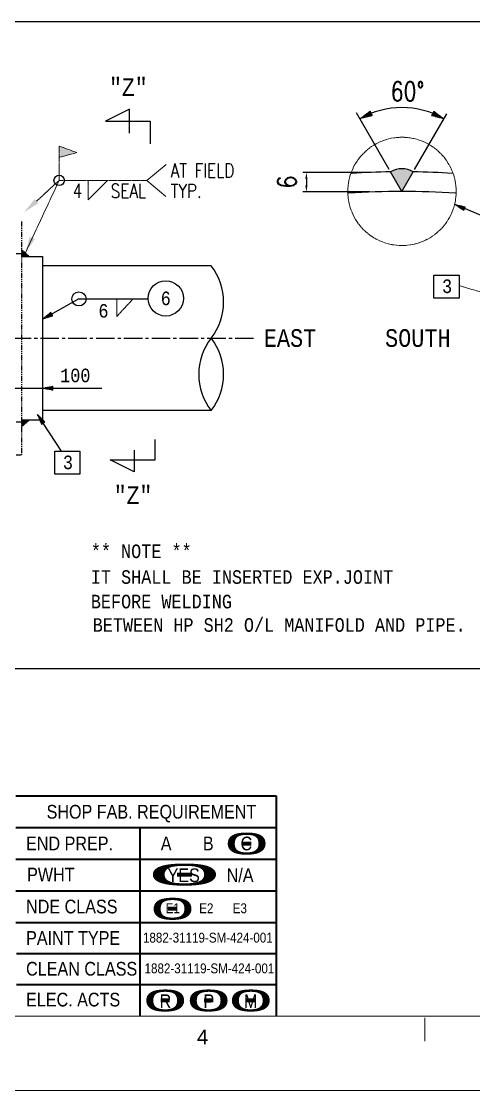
# Model space of a CAD drawing. Header units: inches. Extents: x 1155 to 1996, y 2 to 596.
# Drawn here: x 1579.2 to 1689, y 1.6 to 261.5 of the extents above; entities that cross this region are included whole.
import ezdxf
from ezdxf.enums import TextEntityAlignment as Align

# ---------------------------------------------------------------- set-up
doc = ezdxf.new("R2010")
doc.units = ezdxf.units.IN
doc.header["$MEASUREMENT"] = 0
for name, pattern in [('CENTER2', [1.125, 0.75, -0.125, 0.125, -0.125]), ('PHANTOM', [2.5, 1.25, -0.25, 0.25, -0.25, 0.25, -0.25]), ('Solid', [1, 1, 0])]:
    doc.linetypes.add(name, pattern=pattern)
for name, color, linetype in [('1', 7, 'Continuous'), ('2', 2, 'Continuous'), ('3', 7, 'Continuous'), ('4', 7, 'Continuous'), ('6', 6, 'PHANTOM'), ('BG 0 -1', 7, 'Continuous'), ('BG BG BG BG TITLETEXT', 7, 'Continuous'), ('BG BG BG Default', 7, 'Continuous'), ('DIM-LINES', 7, 'Continuous'), ('ISO-TEXT', 7, 'Continuous')]:
    doc.layers.add(name, color=color, linetype=linetype)
for name, color, linetype, lineweight in [('cloudMark', 1, 'Solid', 13), ('dimension', 2, 'Solid', 13), ('message', 2, 'Solid', 13), ('spoolIsoText', 2, 'Solid', 30), ('weldDimension', 2, 'Solid', 13), ('weldLabel', 2, 'Solid', 13)]:
    doc.layers.add(name, color=color, linetype=linetype, lineweight=lineweight)
doc.styles.add('Arial', font='arial.ttf')
doc.styles.add('fixedText', font='MONOTXT8.shx', dxfattribs={"width": 0.85})
doc.styles.add('MONOTXT', font='MONOTXT.shx', dxfattribs={"width": 0.8})
doc.styles.add('ROMAN S', font='romans.shx', dxfattribs={"width": 0.8, "bigfont": 'whgtxt.shx'})
doc.styles.add('ROMANS', font='romans.shx', dxfattribs={"width": 0.8})

msp = doc.modelspace()

# ---------------------------------------------------------------- hatches: boundary and pattern name
at = {"layer": '2'}
h = msp.add_hatch(color=1, dxfattribs=at)
h.dxf.hatch_style = 1
h.paths.add_polyline_path([(1668.82, 224.95), (1671.57, 220.19), (1674.32, 224.95, 0.267949)])
h = msp.add_hatch(color=1, dxfattribs=at)
h.dxf.hatch_style = 1
h.paths.add_polyline_path([(1581.1, 204.35), (1579.2, 204.35), (1579.2, 206.12)])
h = msp.add_hatch(color=1, dxfattribs=at)
h.dxf.hatch_style = 1
h.paths.add_polyline_path([(1581.1, 164.68), (1579.2, 164.68), (1579.2, 163.07)])

# ---------------------------------------------------------------- linework, layer by layer
at = {"color": 4}
msp.add_circle((1588.36, 222.86), 1.27, dxfattribs=at)
at = {"layer": '1', "color": 1, "linetype": 'CENTER2', "ltscale": 6}
msp.add_line((1523.07, 184.51), (1635.68, 184.51), dxfattribs=at)
at = {"layer": '2'}
msp.add_line((1593.16, 194.06), (1609.95, 194.06), dxfattribs=at)
at = {"layer": '2', "color": 4}
msp.add_line((1566.79, 172.36), (1598.73, 172.36), dxfattribs=at)
at = {"layer": '2', "color": 1}
msp.add_line((1579.2, 163.07), (1581.1, 164.68), dxfattribs=at)
at = {"layer": '2', "color": 2}
for p, q in [((1611.64, 154.98), (1611.64, 159.88)), ((1606.57, 157.3), (1606.57, 152.06)), ((1606.57, 152.06), (1600.72, 154.98)), ((1600.72, 154.98), (1611.64, 154.98))]:
    msp.add_line(p, q, dxfattribs=at)
msp.add_lwpolyline([(1426.75, 261.52), (1774.05, 261.52), (1774.05, 104.18), (1426.75, 104.18)], close=True, dxfattribs=at)
msp.add_lwpolyline([(1605.42, 234.38), (1605.42, 240.17), (1599.58, 237.27), (1610.49, 237.27), (1610.49, 231.72)], dxfattribs=at)
at = {"layer": '2', "color": 4}
for points in [[(1679.34, 199.87), (1685.43, 199.87), (1685.43, 194.27), (1679.34, 194.27)], [(1587.31, 157.06), (1593.41, 157.06), (1593.41, 151.46), (1587.31, 151.46)]]:
    msp.add_lwpolyline(points, close=True, dxfattribs=at)
msp.add_circle((1614.24, 194.19), 4.29, dxfattribs=at)
at = {"layer": '2', "color": 2}
msp.add_circle((1593.16, 194.06), 1.72, dxfattribs=at)
at = {"layer": '2', "color": 4}
msp.add_arc((1671.57, 220.19), 20.39, 60, 120, dxfattribs=at)
at = {"layer": '3', "color": 2}
for p, q in [((1668.5, 225.52), (1660.55, 239.28)), ((1674.65, 225.52), (1682.44, 239.01))]:
    msp.add_line(p, q, dxfattribs=at)
at = {"layer": '3', "color": 4}
for p, q in [((1663.43, 224.82), (1647.52, 224.82)), ((1648.37, 223.18), (1648.37, 221.69)), ((1663.67, 220.05), (1647.52, 220.05))]:
    msp.add_line(p, q, dxfattribs=at)
for points in [[(1648.1, 223.18), (1648.65, 223.18), (1648.37, 224.82)], [(1648.1, 221.69), (1648.65, 221.69), (1648.37, 220.05)]]:
    msp.add_solid(points, dxfattribs=at)
at = {"layer": '4', "lineweight": 0}
for p, q in [((1614.32, 226.72), (1609.61, 222.86)), ((1595.39, 222.82), (1595.39, 218.13)), ((1595.39, 218.13), (1600.09, 222.82)), ((1614.28, 218.95), (1609.61, 222.86))]:
    msp.add_line(p, q, dxfattribs=at)
at = {"layer": '6', "color": 0, "linetype": 'ByBlock', "ltscale": 0.075}
for q in [(1668.82, 224.95), (1674.32, 224.95)]:
    msp.add_line((1671.57, 220.19), q, dxfattribs=at)
at = {"layer": '6'}
for p, q in [((1579.2, 212.88), (1579.2, 156.17)), ((1581.1, 204.36), (1579.2, 206.12)), ((1579.2, 205), (1577.91, 205)), ((1579.2, 164.07), (1577.91, 164.07)), ((1577.91, 156.17), (1579.2, 156.17))]:
    msp.add_line(p, q, dxfattribs=at)
at = {"layer": '6', "color": 2, "linetype": 'ByBlock'}
for p, q in [((1579.2, 204.35), (1584.33, 204.35)), ((1584.33, 204.35), (1584.33, 164.68)), ((1625.25, 202.13), (1584.33, 202.13)), ((1625.25, 166.9), (1584.33, 166.9)), ((1579.2, 164.68), (1584.33, 164.68))]:
    msp.add_line(p, q, dxfattribs=at)
at = {"layer": '6', "color": 2, "linetype": 'ByBlock', "ltscale": 0.075}
for radius, start, end in [(191.94, 90.8206, 93.6505), (191.94, 86.3495, 89.1794), (187.16, 86.0237, 93.9763)]:
    msp.add_arc((1671.57, 33.03), radius, start, end, dxfattribs=at)
at = {"layer": '6', "color": 0, "linetype": 'ByBlock', "ltscale": 0.075}
msp.add_arc((1671.57, 220.19), 5.5, 60, 120, dxfattribs=at)
at = {"layer": '6', "color": 2, "linetype": 'ByBlock'}
for centre, start, end in [((1613.9, 193.32), 322.1954, 37.8046), ((1636.6, 175.71), 142.1954, 217.8046), ((1613.9, 175.71), 322.1954, 37.8046)]:
    msp.add_arc(centre, 14.37, start, end, dxfattribs=at)
at = {"layer": 'BG 0 -1', "color": 7, "linetype": 'Continuous', "lineweight": 9}
for p, q in [((1180.01, 19.74), (1970.83, 19.74)), ((1677.09, 19.31), (1677.09, 13.65)), ((1995.89, 1.63), (1154.89, 1.63))]:
    msp.add_line(p, q, dxfattribs=at)
at = {"layer": 'BG BG BG Default', "color": 2, "linetype": 'Continuous', "lineweight": 35}
for p, q in [((1577.84, 73.27), (1641.04, 73.27)), ((1641.04, 73.27), (1641.04, 19.74)), ((1577.84, 65.57), (1641.04, 65.57)), ((1607.93, 65.57), (1607.93, 19.74)), ((1577.84, 57.87), (1641.04, 57.87)), ((1577.84, 50.17), (1641.04, 50.17)), ((1577.84, 42.46), (1641.04, 42.46)), ((1577.98, 34.93), (1641.04, 34.93)), ((1577.98, 27.39), (1641.04, 27.39))]:
    msp.add_line(p, q, dxfattribs=at)
at = {"layer": 'cloudMark', "color": 6}
msp.add_circle((1671.57, 220.19), 13.16, dxfattribs=at)
at = {"layer": 'DIM-LINES', "color": 4}
for p, q in [((1707.15, 207.38), (1684.45, 216.99)), ((1593.16, 194.06), (1584.39, 189.15)), ((1588.91, 157.06), (1583.14, 165.93))]:
    msp.add_line(p, q, dxfattribs=at)
at = {"layer": 'dimension', "color": 4}
for p, q in [((1588.36, 222.86), (1588.36, 231.2)), ((1588.36, 231.2), (1592.69, 229.63)), ((1592.69, 229.63), (1588.36, 228.43)), ((1580.15, 205.24), (1588.36, 222.86)), ((1582.82, 217.82), (1588.36, 222.86)), ((1588.36, 222.86), (1609.61, 222.86))]:
    msp.add_line(p, q, dxfattribs=at)
at = {"layer": 'dimension', "color": 2}
for p, q in [((1602.34, 194.06), (1602.34, 189.78)), ((1602.34, 189.78), (1606.27, 194.06))]:
    msp.add_line(p, q, dxfattribs=at)
at = {"layer": 'dimension', "color": 4}
for points in [[(1588.36, 231.2), (1588.36, 228.43), (1592.69, 229.63)], [(1583.28, 217.32), (1579.84, 215.1), (1582.37, 218.32)], [(1582.46, 208.62), (1580.15, 205.24), (1581.24, 209.18)]]:
    msp.add_solid(points, dxfattribs=at)
at = {"layer": 'message', "color": 4, "flags": 128}
for points in [[(1661.38, 237.84), (1663.86, 239.69), (1664.38, 238.59), (1661.38, 237.84), (1661.93, 238.1), (1663.92, 239.58), (1664.33, 238.7), (1661.93, 238.1), (1662.48, 238.36), (1663.97, 239.47), (1664.28, 238.81), (1662.48, 238.36), (1663.03, 238.62), (1664.02, 239.36), (1664.23, 238.92), (1663.03, 238.62), (1663.58, 238.88), (1664.07, 239.25), (1664.18, 239.03), (1663.58, 238.88)], [(1681.77, 237.84), (1678.76, 238.6), (1679.28, 239.69), (1681.77, 237.84), (1681.22, 238.1), (1678.82, 238.7), (1679.23, 239.58), (1681.22, 238.1), (1680.67, 238.36), (1678.87, 238.81), (1679.18, 239.47), (1680.67, 238.36), (1680.12, 238.62), (1678.92, 238.92), (1679.13, 239.36), (1680.12, 238.62), (1679.57, 238.88), (1678.97, 239.03), (1679.08, 239.25), (1679.57, 238.88)]]:
    msp.add_lwpolyline(points, dxfattribs=at)
at = {"layer": 'weldDimension', "color": 4, "flags": 128}
for points in [[(1684.45, 216.99), (1686.55, 215.56), (1686.94, 216.48), (1684.45, 216.99), (1684.91, 216.8), (1686.59, 215.65), (1686.9, 216.39), (1684.91, 216.8), (1685.37, 216.6), (1686.63, 215.74), (1686.86, 216.3), (1685.37, 216.6), (1685.83, 216.41), (1686.67, 215.84), (1686.82, 216.2), (1685.83, 216.41), (1686.28, 216.21), (1686.7, 215.93), (1686.78, 216.11), (1686.28, 216.21)], [(1584.39, 189.15), (1586.81, 189.93), (1586.32, 190.8), (1584.39, 189.15), (1584.82, 189.39), (1586.76, 190.02), (1586.37, 190.72), (1584.82, 189.39), (1585.26, 189.64), (1586.71, 190.11), (1586.42, 190.63), (1585.26, 189.64), (1585.69, 189.88), (1586.66, 190.19), (1586.47, 190.54), (1585.69, 189.88), (1586.13, 190.12), (1586.61, 190.28), (1586.51, 190.45), (1586.13, 190.12)], [(1584.33, 172.36), (1586.82, 171.85), (1586.82, 172.85), (1584.33, 172.36), (1584.83, 172.36), (1586.82, 171.95), (1586.82, 172.75), (1584.83, 172.36), (1585.33, 172.35), (1586.82, 172.05), (1586.82, 172.65), (1585.33, 172.35), (1585.83, 172.35), (1586.82, 172.15), (1586.82, 172.55), (1585.83, 172.35), (1586.32, 172.35), (1586.82, 172.25), (1586.82, 172.45), (1586.32, 172.35)], [(1583.14, 165.93), (1584.08, 163.57), (1584.91, 164.12), (1583.14, 165.93), (1583.41, 165.51), (1584.16, 163.63), (1584.83, 164.06), (1583.41, 165.51), (1583.68, 165.1), (1584.25, 163.68), (1584.75, 164.01), (1583.68, 165.1), (1583.95, 164.68), (1584.33, 163.74), (1584.66, 163.95), (1583.95, 164.68), (1584.23, 164.26), (1584.41, 163.79), (1584.58, 163.9), (1584.23, 164.26)]]:
    msp.add_lwpolyline(points, dxfattribs=at)
at = {"layer": 'weldLabel', "color": 4, "flags": 128}
msp.add_lwpolyline([(1685.43, 197.31), (1695.88, 194.16)], dxfattribs=at)

# ---------------------------------------------------------------- texts
at = {"layer": '2', "style": 'fixedText', "width": 0.85}
msp.add_text('6', height=3.3, dxfattribs=at).set_placement((1614.24, 194.19), align=Align.MIDDLE_CENTER)
at = {"layer": '3', "color": 2, "insert": (1672.91, 244.49), "char_height": 4.59, "attachment_point": 5, "style": 'ROMAN S'}
msp.add_mtext('\\A1;60°', dxfattribs=at)
at = {"layer": '3', "color": 2, "insert": (1643.69, 222.47), "char_height": 4.59, "attachment_point": 5, "rotation": 90, "style": 'ROMAN S'}
msp.add_mtext('\\A1;6', dxfattribs=at)
at = {"layer": '4', "color": 2, "style": 'ROMANS', "width": 0.8}
for s, p in [('AT FIELD', (1615.43, 223.59)), ('4', (1591.65, 218.63)), ('SEAL', (1600.87, 218.63)), ('TYP.', (1615.43, 218.6))]:
    msp.add_text(s, height=3.39, dxfattribs=at).set_placement(p)
at = {"layer": 'BG 0 -1', "color": 7, "style": 'Arial', "width": 1.008516}
msp.add_text('4', height=3.54, dxfattribs=at).set_placement((1623.17, 14.68), align=Align.MIDDLE)
at = {"layer": 'BG BG BG BG TITLETEXT', "color": 4, "style": 'Arial', "width": 0.840889}
for s, height, p in [('SHOP FAB. REQUIREMENT', 3.3327, (1585.31, 69.41)), ('END PREP.', 3.333, (1580.33, 61.7)), ('PWHT', 3.333, (1580.58, 54.13)), ('NDE CLASS', 3.333, (1580.33, 46.37)), ('PAINT TYPE', 3.333, (1580.33, 38.73)), ('CLEAN CLASS', 3.3327, (1580.33, 31.25)), ('ELEC. ACTS', 3.333, (1580.33, 23.75))]:
    msp.add_text(s, height=height, dxfattribs=at).set_placement(p, align=Align.MIDDLE_LEFT)
for s, height, p in [('A       B      C', 3.3327, (1624.12, 61.7)), ('YES      N/A', 3.3327, (1625.11, 53.98)), ('E1      E2      E3', 2.4, (1624.07, 45.95)), ('1882-31119-SM-424-001', 2.4, (1624.45, 38.81)), ('1882-31119-SM-424-001', 2.4, (1624.84, 31.34)), ('R', 3.33, (1614.16, 23.36)), ('P', 3.33, (1624.68, 23.36)), ('M', 3.33, (1634.86, 23.36))]:
    msp.add_text(s, height=height, dxfattribs=at).set_placement(p, align=Align.MIDDLE_CENTER)
at = {"layer": 'ISO-TEXT', "color": 2, "style": 'MONOTXT', "width": 0.8566}
for s, height, p in [('3', 3.3, (1681.3, 195.49)), ('6', 3.3, (1597.89, 189.51)), ('EAST', 4.29, (1638.04, 182.41)), ('SOUTH', 4.29, (1667.47, 182.41)), ('100', 3.3, (1588.61, 173.81)), ('3', 3.3, (1589.27, 152.68)), ('** NOTE **', 3.3, (1596.05, 131.07)), ('IT SHALL BE INSERTED EXP.JOINT ', 3.3, (1596.05, 124.81)), ('BEFORE WELDING ', 3.3, (1596.05, 118.85)), ('BETWEEN HP SH2 O/L MANIFOLD AND PIPE.', 3.3, (1596.51, 113.16))]:
    msp.add_text(s, height=height, dxfattribs=at).set_placement(p)
at = {"layer": 'message', "style": 'fixedText', "width": 0.85}
for p in [(1600.49, 243.41), (1601.63, 144.25)]:
    msp.add_text('"Z"', height=4.228, dxfattribs=at).set_placement(p)
at = {"layer": 'spoolIsoText', "style": 'fixedText'}
for width, p in [(2.55, (1633.88, 61.66)), (4.25, (1618.78, 54.13)), (2.55, (1615.89, 45.81)), (2.55, (1614.11, 23.52)), (2.55, (1624.66, 23.52)), (2.55, (1634.89, 23.52))]:
    msp.add_text('0', height=5.23, dxfattribs=dict(at, width=width)).set_placement(p, align=Align.MIDDLE_CENTER)

doc.saveas('drawing.dxf')
